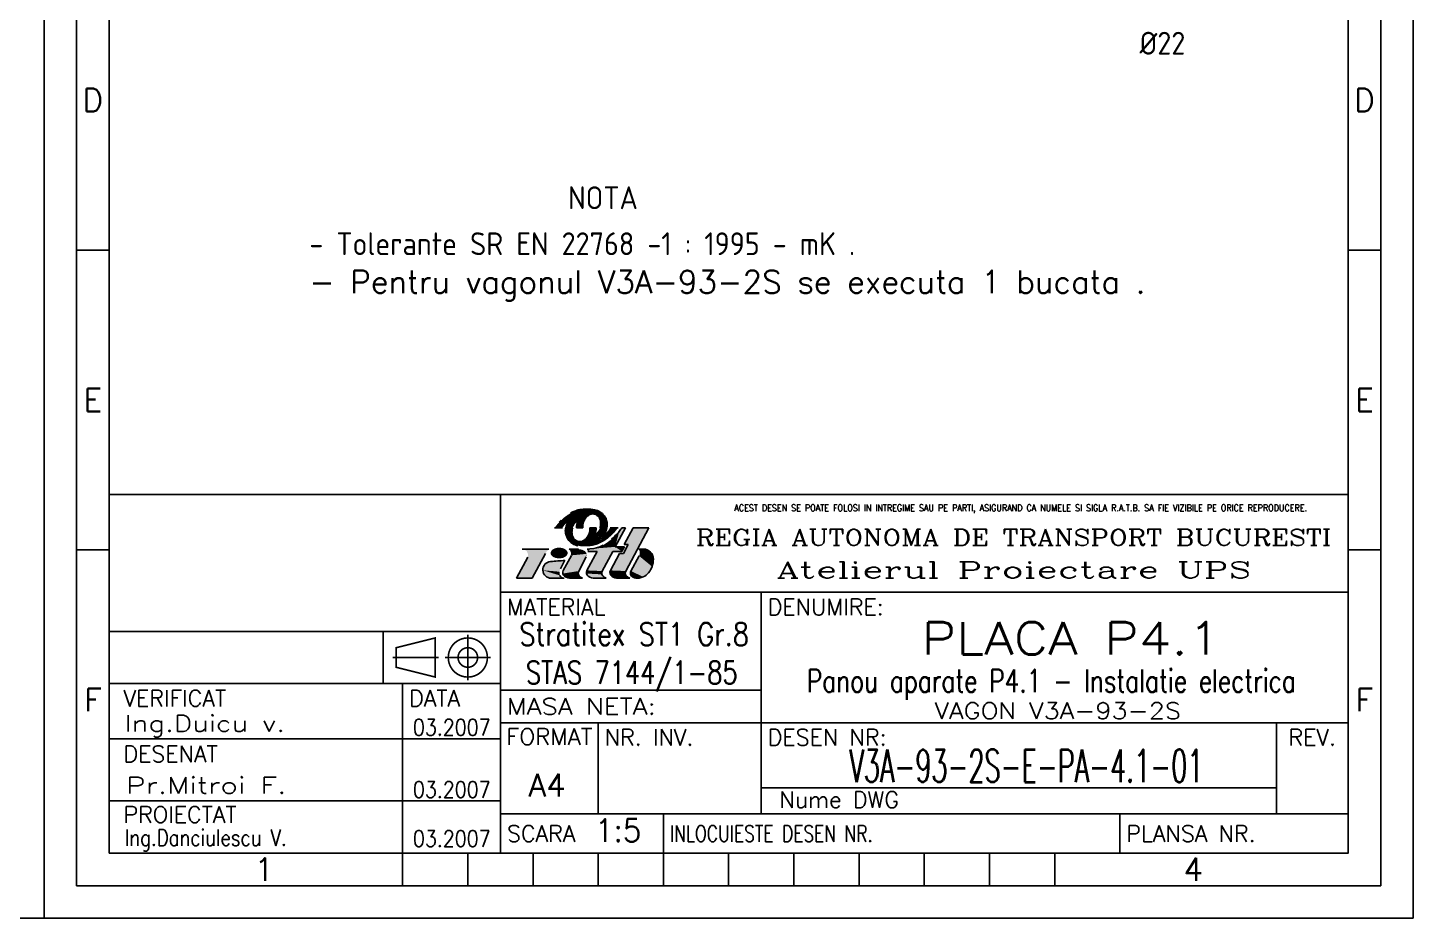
# Model space of a CAD drawing. Header units: millimetres. Extents: x 156 to 786, y 63 to 360.
# Drawn here: x 573.8 to 786.3, y 63.3 to 199.9 of the extents above; entities that cross this region are included whole.
import ezdxf
from ezdxf.enums import TextEntityAlignment as Align

# ---------------------------------------------------------------- set-up
doc = ezdxf.new("R2010")
doc.units = ezdxf.units.MM
doc.linetypes.add('DASHDOT2', pattern=[12.7, 6.35, -3.175, 0, -3.175])
doc.layers.add('COTE', color=1, linetype='DASHDOT2')
doc.layers.add('LIN_SUB', color=7, linetype='Continuous')
doc.styles.add('ISO', font='SIMPLEX.shx')
doc.styles.add('ISOCP', font='SIMPLEX.SHX')
doc.styles.add('ISOCPR', font='isocp.shx')
doc.styles.add('ROMANC', font='romanc')

# ---------------------------------------------------------------- blocks, each defined once
blk = doc.blocks.new('ind3_12')
at = {"color": 70}
for p, q in [((0, 55), (-190, 55)), ((-190, 55), (-190, 0)), ((-130, 55), (-130, 0)), ((-130, 40), (0, 40)), ((-190, 26), (-130, 26))]:
    blk.add_line(p, q, dxfattribs=at)
at = {"color": 40}
for p, q in [((-121.71, 49.9), (-120.46, 49.9)), ((-118.34, 49.9), (-117.36, 49.9)), ((-115.31, 49.9), (-116.29, 49.9)), ((-111.94, 49.9), (-113.19, 49.9)), ((-110.84, 49.9), (-112.41, 46.97)), ((-110.84, 49.9), (-111.36, 49.9)), ((-109.64, 49.9), (-111.01, 47.32)), ((-107.23, 49.9), (-110.77, 43.26)), ((-107.23, 49.9), (-109.64, 49.9)), ((-115.69, 46.73), (-115.27, 46.82)), ((-115.27, 46.82), (-114.78, 46.97)), ((-114.78, 46.97), (-114.27, 47.24)), ((-112.95, 48.16), (-112.68, 48.4)), ((-112.68, 48.4), (-112.61, 48.47)), ((-112.41, 46.97), (-110.99, 46.97)), ((-110.99, 46.97), (-111.36, 46.28)), ((-110.41, 47.32), (-111.15, 45.93)), ((-111.01, 47.32), (-110.41, 47.32)), ((-125.82, 45.38), (-127.54, 42.15)), ((-122.56, 46.63), (-126.68, 46.63)), ((-123.11, 45.94), (-125.13, 42.15)), ((-120.12, 44.91), (-120.81, 43.6)), ((-119.12, 45.67), (-120.36, 43.36)), ((-118.05, 46.63), (-119.46, 46.63)), ((-116.85, 45.42), (-118, 43.26)), ((-115.18, 46.28), (-116.74, 43.36)), ((-116.7, 46.63), (-116.29, 46.65)), ((-116.6, 46.28), (-115.18, 46.28)), ((-116.29, 46.65), (-115.69, 46.73)), ((-112.77, 46.28), (-114.38, 43.26)), ((-111.75, 45.93), (-113.13, 43.36)), ((-112.77, 46.28), (-111.36, 46.28)), ((-111.75, 45.93), (-111.15, 45.93)), ((-108.74, 45.59), (-109.99, 43.26)), ((-108.78, 46.63), (-108.09, 46.63)), ((-125.13, 42.15), (-127.54, 42.15)), ((-120.23, 42.15), (-122.21, 42.15)), ((-117.39, 42.15), (-119.15, 42.15)), ((-117.39, 42.15), (-117.72, 42.33)), ((-113.77, 42.15), (-115.53, 42.15)), ((-113.77, 42.15), (-114.1, 42.33)), ((-110.16, 42.15), (-111.92, 42.15)), ((-110.16, 42.15), (-110.49, 42.33))]:
    blk.add_line(p, q, dxfattribs=at)
at = {"color": 240}
for p, q in [((-90, 40), (-90, 6)), ((-130, 34), (-190, 34)), ((-148, 34), (-148, 26)), ((-135, 33.5), (-135, 26.5)), ((-146.5, 30), (-139.5, 30)), ((-138.5, 30), (-131.5, 30)), ((-145, 26), (-145, 0)), ((-130, 25), (-90, 25)), ((-130, 20), (0, 20)), ((-115, 20), (-115, 6)), ((-11, 20), (-11, 6)), ((-190, 17.5), (-130, 17.5)), ((-90, 10), (-11, 10)), ((-190, 8), (-130, 8)), ((-130, 6), (0, 6)), ((-105, 6), (-105, 0)), ((-35, 6), (-35, 0))]:
    blk.add_line(p, q, dxfattribs=at)
at = {"color": 40}
for points in [[(-114.74, 49.9, 0.04888), (-114.64, 50.37, 0.067418), (-114.64, 50.71, 0.012512), (-114.71, 51.12, 0.046313), (-114.74, 51.23, 0.02866), (-114.83, 51.43, 0.04799), (-114.9, 51.53, 0.027533), (-115.01, 51.65, 0.02878), (-115.12, 51.74, 0.020408), (-115.27, 51.85, 0.028785), (-115.38, 51.91, 0.02307), (-115.48, 51.96, 0.025276), (-115.58, 51.99, 0.029587), (-115.69, 52.01, 0.0261), (-115.8, 52.02, 0.034106), (-115.93, 52.02, 0.03305), (-116.05, 52, 0.031407), (-116.17, 51.97, 0.027201), (-116.3, 51.91, 0.027571), (-116.45, 51.82, 0.032433), (-116.58, 51.73, 0.017982), (-116.7, 51.62, 0.025528), (-116.79, 51.53, 0.009898), (-116.89, 51.41, 0.014131), (-116.96, 51.31, 0.005952), (-117.02, 51.22, 0.007874), (-117.06, 51.15, 0.013516), (-117.13, 51.03, 0.012262), (-117.2, 50.9, 0.010996), (-117.25, 50.78, 0.020912), (-117.28, 50.71, 0.006638), (-117.28, 50.69, 0.003922), (-117.3, 50.64, 0.014081), (-117.33, 50.52, 0.011261), (-117.36, 50.37, 0.018498), (-117.36, 50.34, 0.00311), (-117.38, 50.18, 0.039527), (-117.38, 50.07, 0.0256), (-117.36, 49.9)], [(-113.68, 49.9, 0.047001), (-113.61, 50.39, 0.072657), (-113.64, 50.71, 0.024176), (-113.81, 51.3, 0.05712), (-113.92, 51.53, 0.02409), (-114.05, 51.71, 0.014395), (-114.28, 51.99, 0.046768), (-114.45, 52.15, 0.031027), (-114.74, 52.35)], [(-119.97, 49.9, 0.047001), (-120.05, 49.4, 0.072657), (-120.01, 49.08, 0.024176), (-119.84, 48.49, 0.05712), (-119.73, 48.26, 0.02409), (-119.6, 48.09, 0.014395), (-119.38, 47.81, 0.046768), (-119.2, 47.65, 0.031027), (-118.91, 47.44)], [(-118.91, 49.9, 0.04888), (-119.02, 49.43, 0.067418), (-119.01, 49.08, 0.012512), (-118.94, 48.67, 0.046313), (-118.91, 48.56, 0.02866), (-118.82, 48.37, 0.04799), (-118.75, 48.26, 0.027533), (-118.64, 48.15, 0.02878), (-118.53, 48.05, 0.020408), (-118.39, 47.95, 0.028785), (-118.28, 47.88, 0.02307), (-118.17, 47.84, 0.025276), (-118.07, 47.8, 0.029587), (-117.97, 47.78, 0.0261), (-117.85, 47.77, 0.034106), (-117.73, 47.77, 0.03305), (-117.6, 47.79, 0.031407), (-117.48, 47.83, 0.027201), (-117.36, 47.88, 0.027571), (-117.2, 47.97, 0.032433), (-117.07, 48.06, 0.017982), (-116.95, 48.18, 0.025528), (-116.87, 48.26, 0.009898), (-116.76, 48.39, 0.014131), (-116.7, 48.48, 0.005952), (-116.63, 48.57, 0.007874), (-116.59, 48.64, 0.013516), (-116.52, 48.76, 0.012262), (-116.45, 48.9, 0.010996), (-116.4, 49.02, 0.020912), (-116.38, 49.08, 0.006638), (-116.37, 49.11, 0.003922), (-116.35, 49.16, 0.014081), (-116.32, 49.28, 0.011261), (-116.29, 49.42, 0.018498), (-116.29, 49.45, 0.00311), (-116.27, 49.61, 0.039527), (-116.27, 49.73, 0.0256), (-116.29, 49.9)]]:
    blk.add_lwpolyline(points, format="xyb", dxfattribs=at)
at = {"color": 40, "flags": 128}
blk.add_lwpolyline([(-108.71, 42.18, 0.07519), (-108.1, 42.37, 0.103495), (-107.27, 43.01, 0.091904), (-106.74, 43.94, 0.085107), (-106.54, 45.08, 0.085107)], format="xyb", dxfattribs=at)
at = {"color": 240}
for points in [[(-146, 31.5, 0.25, 0.25, 0), (-140, 33, 0.25, 0.25, 0), (-140, 27, 0.25, 0.25, 0), (-146, 28.5, 0.25, 0.25, 0)], [(-135, 31.5, 0.25, 0.25, 1), (-135, 28.5, 0.25, 0.25, 1)]]:
    blk.add_lwpolyline(points, format="xyseb", close=True, dxfattribs=at)
blk.add_lwpolyline([(-135, 33, 0.25, 0.25, 1), (-135, 27, 0.25, 0.25, 1), (-135, 33, 0.25, 0.25, 1)], format="xyseb", dxfattribs=at)
at = {"color": 40}
for centre, radius, start, end in [((-96.55, 26.7), 34.29, 134.6817, 135.4865), ((-117.8, 49.83), 2.74, 113.911, 122.24), ((-115.81, 45.34), 7.65, 108.9325, 113.911), ((-117.59, 50.52), 2.17, 96.8211, 108.9325), ((-116.41, 40.67), 12.1, 91.6964, 96.8211), ((-116.61, 47.25), 5.51, 78.6042, 91.6964), ((-116, 50.28), 2.42, 58.8019, 78.6042), ((-117.71, 49.53), 2.3, 144.0002, 170.76), ((-115.07, 49.86), 3.27, 161.7905, 179.2848), ((-118.58, 49.94), 3.27, 341.7905, 359.2848), ((-115.94, 50.27), 2.3, 324.0002, 350.76), ((-145.94, 81.79), 47.13, 315, 315.973), ((-113.12, 49.86), 0.893, 316.8981, 318.6566), ((-115.09, 51.98), 4.23, 315.973, 321.3402), ((-122.28, 57.73), 13.43, 321.3402, 324.353), ((-117.66, 49.52), 2.42, 238.8019, 258.6042), ((-122.21, 43.44), 1.29, 94.5979, 270), ((-177.94, 750.15), 707.62, 274.50891, 274.68697), ((-119.73, 46), 0.689, 331.9275, 66.4849), ((-108.09, 45.08), 1.55, 0, 90), ((-120.23, 42.84), 0.689, 201.8729, 270), ((-119.75, 43.03), 0.689, 151.9275, 234.4615), ((-117.39, 42.94), 0.689, 151.9275, 241.9275), ((-116.14, 43.03), 0.689, 151.9275, 234.4615), ((-113.78, 42.94), 0.689, 151.9275, 241.9275), ((-112.52, 43.03), 0.689, 151.9275, 234.4615), ((-110.16, 42.94), 0.689, 151.9275, 241.9275), ((-109.38, 42.94), 0.689, 151.9275, 242.7821), ((-119.15, 43.87), 1.72, 234.4615, 270), ((-115.53, 43.87), 1.72, 234.4615, 270), ((-111.92, 43.87), 1.72, 234.4615, 270), ((-108.99, 43.7), 1.55, 242.7821, 280.2311)]:
    blk.add_arc(centre, radius, start, end, dxfattribs=at)
blk.add_point((0, 0))
for points in [[(-121.21, 50.52), (-120.18, 50.33), (-120.72, 51.03), (-119.93, 50.59)], [(-120.72, 51.03), (-119.93, 50.59), (-120.22, 51.49), (-119.57, 50.88)], [(-120.22, 51.49), (-119.57, 50.88), (-119.6, 51.93), (-118.18, 50.88)], [(-119.6, 51.93), (-118.18, 50.88), (-118.87, 52.35), (-118.18, 50.88)], [(-118.87, 52.35), (-118.18, 50.88), (-118.21, 52.6), (-118.18, 50.88)], [(-117.09, 51.1), (-118.18, 50.88), (-117.31, 50.61), (-118.27, 50.54)], [(-118.21, 52.6), (-118.18, 50.88), (-117.81, 52.68), (-118.18, 50.88)], [(-116.87, 52.76), (-118.18, 50.88), (-116.31, 52.75), (-118.18, 50.88)], [(-117.81, 52.68), (-118.18, 50.88), (-116.87, 52.76), (-118.18, 50.88)], [(-116.08, 51.99), (-116.31, 52.75), (-116.62, 51.7), (-118.18, 50.88)], [(-116.62, 51.7), (-118.18, 50.88), (-117.09, 51.1), (-118.18, 50.88)], [(-115.84, 51.99), (-116.08, 51.99), (-116.32, 51.86)], [(-116.31, 52.75), (-115.41, 52.63), (-115.84, 52.71)], [(-115.54, 51.98), (-115.41, 52.63), (-116.08, 51.99), (-116.31, 52.75)], [(-115.84, 51.99), (-115.54, 51.98), (-115.91, 51.97), (-115.51, 51.96)], [(-115.73, 51.96), (-115.33, 51.85), (-115.51, 51.96)], [(-115.09, 51.72), (-114.87, 52.42), (-115.54, 51.98), (-115.41, 52.63)], [(-115.41, 52.63), (-114.87, 52.42), (-115.11, 52.53)], [(-114.87, 51.48), (-114.18, 51.87), (-115.09, 51.72), (-114.87, 52.42)], [(-114.87, 52.42), (-114.18, 51.87), (-114.48, 52.17)], [(-114.68, 50.99), (-113.86, 51.41), (-114.87, 51.48), (-114.18, 51.87)], [(-114.63, 50.55), (-113.67, 50.85), (-114.68, 50.99), (-113.86, 51.41)], [(-121.71, 49.9), (-120.46, 49.9), (-121.21, 50.52), (-120.18, 50.33)], [(-119.97, 49.9), (-118.91, 49.9), (-120.05, 49.4), (-119, 49.53)], [(-120.05, 49.4), (-119, 49.53), (-119.94, 48.79), (-119, 49.02)], [(-120.05, 49.4), (-119.94, 48.79), (-120.04, 49.24)], [(-120.04, 49.24), (-119.94, 48.79), (-120.03, 49.13)], [(-119.84, 50.38), (-118.6, 50.45), (-119.97, 49.9), (-118.91, 49.9)], [(-119.94, 48.79), (-119, 49.02), (-119.72, 48.25), (-118.92, 48.6)], [(-119.57, 50.88), (-118.18, 50.88), (-119.84, 50.38), (-118.6, 50.45)], [(-117.37, 50.27), (-118.32, 50.22), (-117.36, 49.9), (-118.34, 49.9)], [(-117.31, 50.61), (-118.27, 50.54), (-117.37, 50.27), (-118.32, 50.22)], [(-116.45, 48.9), (-115.12, 47.31), (-116.7, 48.48)], [(-116.4, 49.03), (-115.48, 48.92), (-116.45, 48.9), (-115.12, 47.31)], [(-116.29, 49.44), (-115.35, 49.44), (-116.4, 49.03), (-115.48, 48.92)], [(-116.29, 49.9), (-115.31, 49.9), (-116.29, 49.44), (-115.35, 49.44)], [(-115.48, 48.92), (-114.09, 48.92), (-115.01, 49.4), (-113.85, 49.33)], [(-115.48, 48.92), (-114.59, 48.13), (-115.12, 47.31)], [(-115.48, 48.92), (-114.09, 48.92), (-114.18, 47.78), (-115.12, 47.31)], [(-115.01, 49.4), (-113.85, 49.33), (-114.75, 49.87), (-113.72, 49.72)], [(-114.75, 49.87), (-113.72, 49.72), (-114.65, 50.25), (-113.62, 50.26)], [(-114.65, 50.25), (-113.62, 50.26), (-114.63, 50.55), (-113.67, 50.85)], [(-114.09, 48.92), (-114.18, 47.78), (-114.59, 48.13)], [(-114.09, 48.92), (-113.61, 48.17), (-114.18, 47.78)], [(-113.69, 49.23), (-112.95, 48.75), (-114.09, 48.92), (-113.61, 48.17)], [(-113.4, 49.55), (-112.44, 49.28), (-113.69, 49.23), (-112.95, 48.75)], [(-113.67, 50.85), (-113.62, 50.26), (-113.61, 50.56)], [(-113.19, 49.9), (-111.94, 49.9), (-113.4, 49.55), (-112.44, 49.28)], [(-111.36, 49.9), (-110.84, 49.9), (-111.76, 49.37), (-112.41, 46.97)], [(-111.76, 49.37), (-112.41, 46.97), (-112.22, 48.86), (-112.41, 46.97)], [(-110.41, 47.32), (-107.23, 49.9), (-111.15, 45.93), (-110.73, 43.34)], [(-109.64, 49.9), (-107.23, 49.9), (-111.01, 47.32), (-110.41, 47.32)], [(-121.46, 46.79), (-121.43, 45.25), (-121.62, 46.75), (-121.56, 45.28)], [(-121.33, 46.82), (-121.31, 45.23), (-121.46, 46.79), (-121.43, 45.25)], [(-121.21, 46.83), (-121.2, 45.22), (-121.33, 46.82), (-121.31, 45.23)], [(-121.21, 46.83), (-121.1, 46.84), (-121.09, 45.21)], [(-121.09, 45.21), (-120.9, 45.21), (-121.21, 46.83), (-121.2, 45.22)], [(-121.1, 46.84), (-120.91, 46.84), (-121.09, 45.21), (-120.9, 45.21)], [(-120.9, 45.21), (-120.91, 46.84), (-120.81, 45.22), (-120.81, 46.83)], [(-120.81, 45.22), (-120.81, 46.83), (-120.68, 45.23), (-120.69, 46.82)], [(-120.68, 45.23), (-120.69, 46.82), (-120.56, 45.25), (-120.55, 46.79)], [(-120.56, 45.25), (-120.55, 46.79), (-120.42, 45.29), (-120.43, 46.76)], [(-120.42, 45.29), (-120.43, 46.76), (-120.27, 45.34), (-120.27, 46.7)], [(-119.72, 48.25), (-118.92, 48.6), (-119.33, 47.76), (-118.75, 48.27)], [(-119.33, 47.76), (-118.75, 48.27), (-118.77, 47.37), (-118.43, 47.98)], [(-118.77, 47.37), (-118.43, 47.98), (-118.32, 47.19), (-118.12, 47.82)], [(-118.32, 47.19), (-118.12, 47.82), (-117.71, 47.07), (-117.72, 47.77)], [(-117.71, 47.07), (-117.72, 47.77), (-117.14, 47.03), (-117.33, 47.9)], [(-117.14, 47.03), (-117.33, 47.9), (-116.45, 47.06), (-117.04, 48.09)], [(-116.45, 47.06), (-117.04, 48.09), (-115.94, 47.1), (-116.74, 48.42)], [(-116.7, 48.48), (-115.12, 47.31), (-116.74, 48.42)], [(-116.7, 48.48), (-116.7, 48.48), (-116.74, 48.42)], [(-115.94, 47.1), (-116.74, 48.42), (-115.12, 47.31), (-116.74, 48.42)], [(-116.6, 46.28), (-111.36, 46.28), (-116.22, 46.66), (-112.41, 46.97)], [(-116.22, 46.66), (-115.25, 46.82), (-115, 46.76)], [(-115.25, 46.82), (-114.79, 46.97), (-115, 46.76)], [(-115, 46.76), (-115, 46.76), (-114.79, 46.97), (-114.45, 46.8)], [(-114.35, 47.19), (-112.41, 46.97), (-114.79, 46.97), (-114.45, 46.8)], [(-113.9, 47.46), (-112.41, 46.97), (-114.35, 47.19), (-112.41, 46.97)], [(-113.49, 47.75), (-113.9, 47.46), (-112.41, 46.97)], [(-113.03, 48.1), (-112.41, 46.97), (-113.49, 47.75), (-112.41, 46.97)], [(-112.65, 48.42), (-112.41, 46.97), (-113.03, 48.1), (-112.41, 46.97)], [(-112.22, 48.86), (-112.41, 46.97), (-112.65, 48.42), (-112.41, 46.97)], [(-112.41, 46.97), (-110.99, 46.97), (-111.36, 46.28)], [(-125.82, 45.38), (-123.11, 45.94), (-127.54, 42.15), (-125.13, 42.15)], [(-126.68, 46.63), (-122.56, 46.63), (-126.26, 46.53), (-122.84, 46.34)], [(-126.26, 46.53), (-122.84, 46.34), (-125.96, 46.29), (-123.05, 46.05)], [(-123.05, 46.05), (-125.96, 46.29), (-123.11, 45.94), (-125.77, 45.87)], [(-125.76, 45.63), (-123.11, 45.94), (-125.82, 45.38)], [(-125.77, 45.87), (-123.11, 45.94), (-125.76, 45.63), (-123.11, 45.94)], [(-122.31, 44.73), (-120.12, 44.91), (-123.17, 44.3), (-120.81, 43.6)], [(-122.31, 44.73), (-123.17, 44.3), (-122.7, 44.64), (-123.04, 44.43)], [(-122.28, 46.18), (-122.28, 45.84), (-122.31, 46.03)], [(-122.2, 46.34), (-122.22, 45.73), (-122.28, 46.18), (-122.28, 45.84)], [(-122.07, 46.5), (-122.04, 45.53), (-122.2, 46.34), (-122.22, 45.73)], [(-121.94, 46.59), (-121.9, 45.43), (-122.07, 46.5), (-122.04, 45.53)], [(-121.78, 46.68), (-121.71, 45.34), (-121.94, 46.59), (-121.9, 45.43)], [(-121.62, 46.75), (-121.56, 45.28), (-121.78, 46.68), (-121.71, 45.34)], [(-120.36, 43.36), (-116.85, 45.42), (-120.42, 42.88), (-118, 43.26)], [(-119.12, 45.67), (-116.78, 45.9), (-120.36, 43.36), (-116.85, 45.42)], [(-120.27, 45.34), (-120.27, 46.7), (-120.14, 45.41), (-120.13, 46.63)], [(-120.14, 45.41), (-120.13, 46.63), (-119.97, 45.52), (-119.99, 46.54)], [(-119.97, 45.52), (-119.99, 46.54), (-119.84, 45.65), (-119.88, 46.44)], [(-119.84, 45.65), (-119.88, 46.44), (-119.74, 45.8), (-119.77, 46.3)], [(-119.74, 45.8), (-119.77, 46.3), (-119.71, 45.9), (-119.72, 46.2)], [(-119.72, 46.2), (-119.71, 45.9), (-119.7, 46.13), (-119.69, 46.02)], [(-119.46, 46.63), (-118.05, 46.63), (-119.08, 46.21), (-117.05, 46.31)], [(-119.25, 46.4), (-119.09, 46.04), (-119.08, 46.21)], [(-119.08, 46.21), (-117.05, 46.31), (-119.12, 45.67), (-116.78, 45.9)], [(-118.05, 46.63), (-117.05, 46.31), (-117.7, 46.59), (-117.41, 46.5)], [(-117.05, 46.31), (-116.78, 45.9), (-116.88, 46.12)], [(-116.78, 45.9), (-116.85, 45.42), (-116.77, 45.67)], [(-115.18, 46.28), (-112.77, 46.28), (-116.74, 43.36), (-114.38, 43.26)], [(-116.22, 46.66), (-116.7, 46.63), (-116.6, 46.28)], [(-111.75, 45.93), (-111.15, 45.93), (-113.13, 43.36), (-110.77, 43.26)], [(-111.15, 45.93), (-110.77, 43.26), (-110.73, 43.34)], [(-109.99, 43.26), (-108.74, 45.59), (-106.74, 43.94)], [(-108.78, 46.63), (-108.43, 46.63), (-108.69, 46.43), (-108.49, 46.44)], [(-108.74, 45.59), (-108.09, 46.63), (-108.66, 45.8)], [(-108.74, 45.59), (-106.98, 46.16), (-108.09, 46.63)], [(-108.74, 45.59), (-106.54, 45.08), (-106.98, 46.16)], [(-108.74, 45.59), (-106.74, 43.94), (-106.54, 45.08)], [(-108.69, 46.43), (-108.49, 46.44), (-108.64, 46.23), (-108.56, 46.21)], [(-108.43, 46.63), (-108.63, 46.02), (-108.09, 46.63), (-108.66, 45.8)], [(-108.66, 45.8), (-108.66, 45.8), (-108.43, 46.63), (-108.63, 46.02)], [(-108.64, 46.23), (-108.56, 46.21), (-108.63, 46.02)], [(-108.09, 46.63), (-106.98, 46.16), (-107.61, 46.55), (-107.23, 46.37)], [(-106.98, 46.16), (-106.54, 45.08), (-106.83, 45.98), (-106.62, 45.57)], [(-106.54, 45.08), (-106.74, 43.94), (-106.59, 44.51)], [(-123.17, 44.3), (-120.81, 43.6), (-123.49, 43.38), (-120.95, 43.16)], [(-123.17, 44.3), (-123.49, 43.38), (-123.29, 44.14), (-123.45, 43.79)], [(-123.49, 43.38), (-120.95, 43.16), (-123.49, 43.38), (-120.87, 42.58)], [(-123.49, 43.38), (-123.1, 42.51), (-123.42, 43), (-123.25, 42.69)], [(-123.49, 43.38), (-120.87, 42.58), (-123.1, 42.51), (-120.62, 42.27)], [(-123.1, 42.51), (-122.21, 42.15), (-122.93, 42.37), (-122.61, 42.22)], [(-123.1, 42.51), (-120.62, 42.27), (-122.21, 42.15), (-120.23, 42.15)], [(-120.42, 42.88), (-120.36, 43.36), (-120.43, 43.1)], [(-120.42, 42.88), (-118, 43.26), (-120.15, 42.47), (-118.06, 42.75)], [(-120.15, 42.47), (-120.42, 42.88), (-120.32, 42.64)], [(-120.15, 42.47), (-118.06, 42.75), (-119.15, 42.15), (-117.72, 42.33)], [(-118.02, 43.03), (-117.9, 42.55), (-118.06, 42.75)], [(-116.74, 43.36), (-116.81, 42.88), (-116.82, 43.14)], [(-116.74, 43.36), (-114.38, 43.26), (-116.81, 42.88), (-114.44, 42.75)], [(-116.52, 42.46), (-116.81, 42.88), (-116.71, 42.66)], [(-116.81, 42.88), (-114.44, 42.75), (-116.52, 42.46), (-114.12, 42.34)], [(-114.42, 42.94), (-114.29, 42.55), (-114.44, 42.75)], [(-114.36, 43.31), (-114.4, 43.15), (-114.38, 43.26)], [(-113.13, 43.36), (-113.19, 42.89), (-113.2, 43.13)], [(-113.13, 43.36), (-110.77, 43.26), (-113.19, 42.89)], [(-113.19, 42.89), (-110.77, 43.26), (-110.82, 42.72)], [(-112.92, 42.47), (-113.19, 42.89), (-113.1, 42.66)], [(-113.19, 42.89), (-110.82, 42.72), (-112.92, 42.47)], [(-112.92, 42.47), (-110.82, 42.72), (-111.92, 42.15)], [(-110.82, 42.72), (-111.92, 42.15), (-110.49, 42.33)], [(-110.8, 42.98), (-110.66, 42.53), (-110.82, 42.72)], [(-110.73, 43.34), (-110.78, 43.14), (-110.77, 43.26)], [(-109.99, 43.26), (-110.04, 42.73), (-110.07, 42.99)], [(-110.04, 42.73), (-109.99, 43.26), (-109.7, 42.32)], [(-109.7, 42.32), (-110.04, 42.73), (-109.91, 42.5)], [(-109.99, 43.26), (-107.27, 43.01), (-106.74, 43.94)], [(-109.99, 43.26), (-108.1, 42.37), (-107.27, 43.01)], [(-109.99, 43.26), (-108.71, 42.18), (-108.1, 42.37)], [(-109.99, 43.26), (-109.7, 42.32), (-108.71, 42.18)], [(-107.27, 43.01), (-108.1, 42.37), (-107.66, 42.64)], [(-106.74, 43.94), (-107.27, 43.01), (-106.96, 43.45)], [(-119.15, 42.15), (-120.15, 42.47), (-119.72, 42.25)], [(-119.15, 42.15), (-117.72, 42.33), (-117.39, 42.15)], [(-115.53, 42.15), (-116.54, 42.47), (-116.1, 42.25)], [(-116.52, 42.46), (-114.12, 42.34), (-115.53, 42.15), (-113.77, 42.15)], [(-111.92, 42.15), (-112.92, 42.47), (-112.49, 42.25)], [(-110.49, 42.33), (-110.16, 42.15), (-111.92, 42.15)], [(-108.71, 42.18), (-109.7, 42.32), (-109.23, 42.17)], [(-109.7, 42.32), (-109.7, 42.32), (-108.71, 42.18)]]:
    blk.add_solid(points, dxfattribs=at)
at = {"color": 40, "style": 'ISO', "width": 0.77078}
blk.add_text('ACEST DESEN SE POATE FOLOSI IN INTREGIME SAU PE PARTI, ASIGURAND CA NUMELE SI SIGLA R.A.T.B. SA FIE VIZIBILE PE ORICE REPRODUCERE.', height=1, dxfattribs=at).set_placement((-94.13, 52.45), (-6.3, 52.45), align=Align.FIT)
at = {"color": 240}
for s, style, width, p, p2 in [('REGIA AUTONOMA DE TRANSPORT BUCURESTI', 'ROMANC', 1.063101, (-100.04, 47.17), (-2.58, 47.17)), ('Atelierul Proiectare UPS', 'ROMANC', 1.425107, (-87.65, 42.18), (-14.86, 42.18)), ('MASA NETA:', 'ISO', 1.009422, (-129, 21.25), (-106.17, 21.25)), ('FORMAT', 'ISO', 0.917397, (-129.11, 16.61), (-115.89, 16.61)), ('INLOCUIESTE DESEN NR.', 'ISO', 0.687691, (-104, 1.75), (-72.89, 1.75))]:
    blk.add_text(s, height=2.5, dxfattribs=dict(at, style=style, width=width)).set_placement(p, p2, align=Align.FIT)
at = {"color": 240, "style": 'ISO'}
for s, p in [('MATERIAL', (-129, 36.5)), ('DENUMIRE:', (-89, 36.5)), ('VERIFICAT', (-187.81, 22.5)), ('DATA', (-144, 22.5)), ('NR. INV.', (-114, 16.5)), ('DESEN NR:', (-89, 16.5)), ('DESENAT', (-187.81, 13.97)), ('PROIECTAT', (-187.81, 4.66)), ('SCARA', (-129, 1.75)), ('PLANSA NR.', (-34, 1.75))]:
    blk.add_text(s, height=2.5, dxfattribs=at).set_placement(p)
blk.add_text('REV.', height=2.5, dxfattribs=at).set_placement((-5.5, 17.75), align=Align.MIDDLE)
at = {"color": 50, "style": 'ISO'}
for tag, height, width, p, p2 in [('MATERIAL', 3.5, 1.837708, (-127.1, 31.84), (-91.87, 31.84)), ('STAS_MATERIAL', 3.5, 2.784754, (-126.09, 25.95), (-91.75, 25.95)), ('ANSAMBLU', 3.5, 2.48631, (-83.01, 24.67), (-8.01, 24.67)), ('VERIFICAT', 2.5, 0.86708, (-187.61, 18.63), (-163.04, 18.63)), ('DESENAT', 2.5, 1.026691, (-187.39, 9.14), (-162.83, 9.14)), ('SCARA', 3.5, 1.565143, (-115.5, 1.75), (-106.11, 1.75)), ('PROIECTAT', 2.5, 1.037581, (-187.61, 1.12), (-162.78, 1.12))]:
    blk.add_attdef(tag, text='', height=height, dxfattribs=dict(at, width=width)).set_placement(p, p2, align=Align.FIT)
at = {"color": 70, "style": 'ISO'}
for tag, width, p, p2 in [('DENUMIRE_DESEN', 1.844561, (-87.29, 30.44), (-3.41, 30.44)), ('NUMAR_DESEN', 1.112195, (-76.49, 10.87), (-22.2, 10.87))]:
    blk.add_attdef(tag, text='', height=5, dxfattribs=dict(at, width=width)).set_placement(p, p2, align=Align.FIT)
at = {"color": 240, "style": 'ISO'}
for tag, width, p, p2 in [('MASA', 3.701178, (-105.03, 21.25), (-90.49, 21.25)), ('SUBANSAMBLU', 3.628523, (-76.35, 20.58), (-13.71, 20.58)), ('DATA', 0.588678, (-143.42, 18.04), (-131.51, 18.04)), ('DATA', 0.588678, (-143.42, 8.49), (-131.51, 8.49)), ('PLANSA', 1.983142, (-10.91, 1.75), (-0.76, 1.75)), ('DATA', 0.588678, (-143.42, 0.97), (-131.51, 0.97))]:
    blk.add_attdef(tag, text='', height=2.5, dxfattribs=dict(at, width=width)).set_placement(p, p2, align=Align.FIT)
at = {"color": 50, "style": 'ISO'}
blk.add_attdef('FORMAT', text='', height=3.5, dxfattribs=at).set_placement((-122.83, 8.67), align=Align.CENTER)
at = {"color": 240, "style": 'ISO'}
blk.add_attdef('NUME_DWG', (-87.2, 6.95), '', height=2.5, dxfattribs=at)

msp = doc.modelspace()

# ---------------------------------------------------------------- linework, layer by layer
at = {"color": 70}
for p, q in [((586.2552, 165.8333), (581.2552, 165.8333)), ((781.2552, 165.8333), (776.2552, 165.8333)), ((586.2552, 119.8333), (581.2552, 119.8333)), ((781.2552, 119.8333), (776.2552, 119.8333)), ((631.2552, 68.3333), (631.2552, 73.3333)), ((641.2552, 68.3333), (641.2552, 73.3333)), ((651.2552, 68.3333), (651.2552, 73.3333)), ((661.2552, 68.3333), (661.2552, 73.3333)), ((671.2552, 68.3333), (671.2552, 73.3333)), ((681.2552, 73.3333), (681.2552, 68.3333)), ((691.2552, 68.3333), (691.2552, 73.3333)), ((701.2552, 68.3333), (701.2552, 73.3333)), ((711.2552, 68.3333), (711.2552, 73.3333)), ((721.2552, 68.3333), (721.2552, 73.3333)), ((731.2552, 68.3333), (731.2552, 73.3333))]:
    msp.add_line(p, q, dxfattribs=at)
at = {"color": 240}
for points in [[(576.2552, 360.3333), (156.2552, 360.3333), (156.2552, 63.3333), (576.2552, 63.3333)], [(786.2552, 63.3333), (786.2552, 360.3333), (576.2552, 360.3333), (576.2552, 63.3333)], [(781.2552, 68.3333), (781.2552, 355.3333), (581.2552, 355.3333), (581.2552, 68.3333)]]:
    msp.add_lwpolyline(points, close=True, dxfattribs=at)
at = {"color": 70}
msp.add_lwpolyline([(586.2552, 350.3333), (586.2552, 73.3333), (776.2552, 73.3333), (776.2552, 350.3333)], close=True, dxfattribs=at)

# ---------------------------------------------------------------- block references
at = {"color": 1}
ref = msp.add_blockref('ind3_12', (776.2552, 73.3333), dxfattribs=at)
ref.add_attrib('DENUMIRE_DESEN', '     PLACA P4.1    ', dxfattribs={"color": 70, "height": 5, "style": 'ISO', "width": 0.978642}).set_placement((688.9639, 103.7714), (772.8475, 103.7714), align=Align.FIT)
ref.add_attrib('ANSAMBLU', 'Panou aparate P4.1 - Instalatie electrica', dxfattribs={"color": 50, "height": 3.5, "style": 'ISO', "width": 0.66473}).set_placement((693.2453, 98.0081), (768.249, 98.0081), align=Align.FIT)
ref.add_attrib('SUBANSAMBLU', '      VAGON V3A-93-2S      ', dxfattribs={"color": 240, "height": 2.5, "style": 'ISO', "width": 0.960102}).set_placement((699.9052, 93.9131), (762.5405, 93.9131), align=Align.FIT)
ref.add_attrib('NUMAR_DESEN', 'V3A-93-2S-E-PA-4.1-01', dxfattribs={"color": 70, "height": 5, "style": 'ISO', "width": 0.529002}).set_placement((699.7701, 84.2065), (754.0558, 84.2065), align=Align.FIT)
ref.add_attrib('NUME_DWG', 'Nume DWG', (689.0581, 80.2831), dxfattribs={"color": 240, "height": 2.5, "style": 'ISO'})
ref.add_attrib('FORMAT', 'A4', dxfattribs={"color": 50, "height": 3.5, "style": 'ISO'}).set_placement((653.4211, 82.0026), align=Align.CENTER)
ref.add_attrib('SCARA', '1:5 ', dxfattribs={"color": 50, "height": 3.5, "style": 'ISO', "width": 0.804931}).set_placement((660.7571, 75.0833), (670.1479, 75.0833), align=Align.FIT)
ref.add_attrib('MATERIAL', 'Stratitex ST1 Gr.8', dxfattribs={"color": 50, "height": 3.5, "style": 'ISO', "width": 0.736364}).set_placement((649.1592, 105.1697), (684.3819, 105.1697), align=Align.FIT)
ref.add_attrib('STAS_MATERIAL', 'STAS 7144/1-85 ', dxfattribs={"color": 50, "height": 3.5, "style": 'ISO', "width": 0.691516}).set_placement((650.162, 99.284), (684.5073, 99.284), align=Align.FIT)
ref.add_attrib('VERIFICAT', 'Ing.Duicu v.', dxfattribs={"color": 50, "height": 2.5, "style": 'ISO', "width": 1.159354}).set_placement((588.6491, 91.9657), (613.2164, 91.9657), align=Align.FIT)
ref.add_attrib('DATA', '03.2007', dxfattribs={"color": 240, "height": 2.5, "style": 'ISO', "width": 0.807059}).set_placement((632.834, 91.3697), (644.7477, 91.3697), align=Align.FIT)
ref.add_attrib('DESENAT', 'Pr.Mitroi F.', dxfattribs={"color": 50, "height": 2.5, "style": 'ISO', "width": 1.221094}).set_placement((588.8627, 82.4684), (613.43, 82.4684), align=Align.FIT)
ref.add_attrib('DATA', '03.2007', dxfattribs={"color": 240, "height": 2.5, "style": 'ISO', "width": 0.807059}).set_placement((632.834, 81.8219), (644.7477, 81.8219), align=Align.FIT)
ref.add_attrib('PROIECTAT', 'Ing.Danciulescu V.', dxfattribs={"color": 50, "height": 2.5, "style": 'ISO', "width": 0.742185}).set_placement((588.6491, 74.4495), (613.4769, 74.4495), align=Align.FIT)
ref.add_attrib('DATA', '03.2007', dxfattribs={"color": 240, "height": 2.5, "style": 'ISO', "width": 0.807059}).set_placement((632.834, 74.303), (644.7477, 74.303), align=Align.FIT)

# ---------------------------------------------------------------- texts
at = {"color": 50, "style": 'ISO'}
for s, p in [('D', (583.7552, 188.8333)), ('D', (778.7552, 188.8333)), ('E', (583.7552, 142.8333)), ('E', (778.7552, 142.8333)), ('F', (583.7552, 96.8333)), ('F', (778.7552, 96.8333)), ('1', (610.0052, 70.8333)), ('4', (752.5052, 70.8333))]:
    msp.add_text(s, height=3.5, dxfattribs=at).set_placement(p, align=Align.MIDDLE)
at = {"color": 2, "style": 'ISOCPR'}
msp.add_text('- Tolerante SR EN 22768 -1 : 1995 - mK .', height=3.5, dxfattribs=at).set_placement((616.9529, 165.0476))
at = {"color": 1, "insert": (747.7857, 197.5512), "char_height": 3.5, "attachment_point": 5, "style": 'ISOCPR'}
msp.add_mtext('%%c22', dxfattribs=at)
at = {"layer": 'COTE', "color": 6, "style": 'ISOCPR'}
msp.add_text('NOTA', height=3.5, dxfattribs=at).set_placement((656.6312, 172.0998))
at = {"layer": 'LIN_SUB', "color": 2, "style": 'ISOCP'}
msp.add_text('- Pentru vagonul V3A-93-2S se executa 1 bucata .', height=3.5, dxfattribs=at).set_placement((616.937, 159.1993))

doc.saveas('drawing.dxf')
